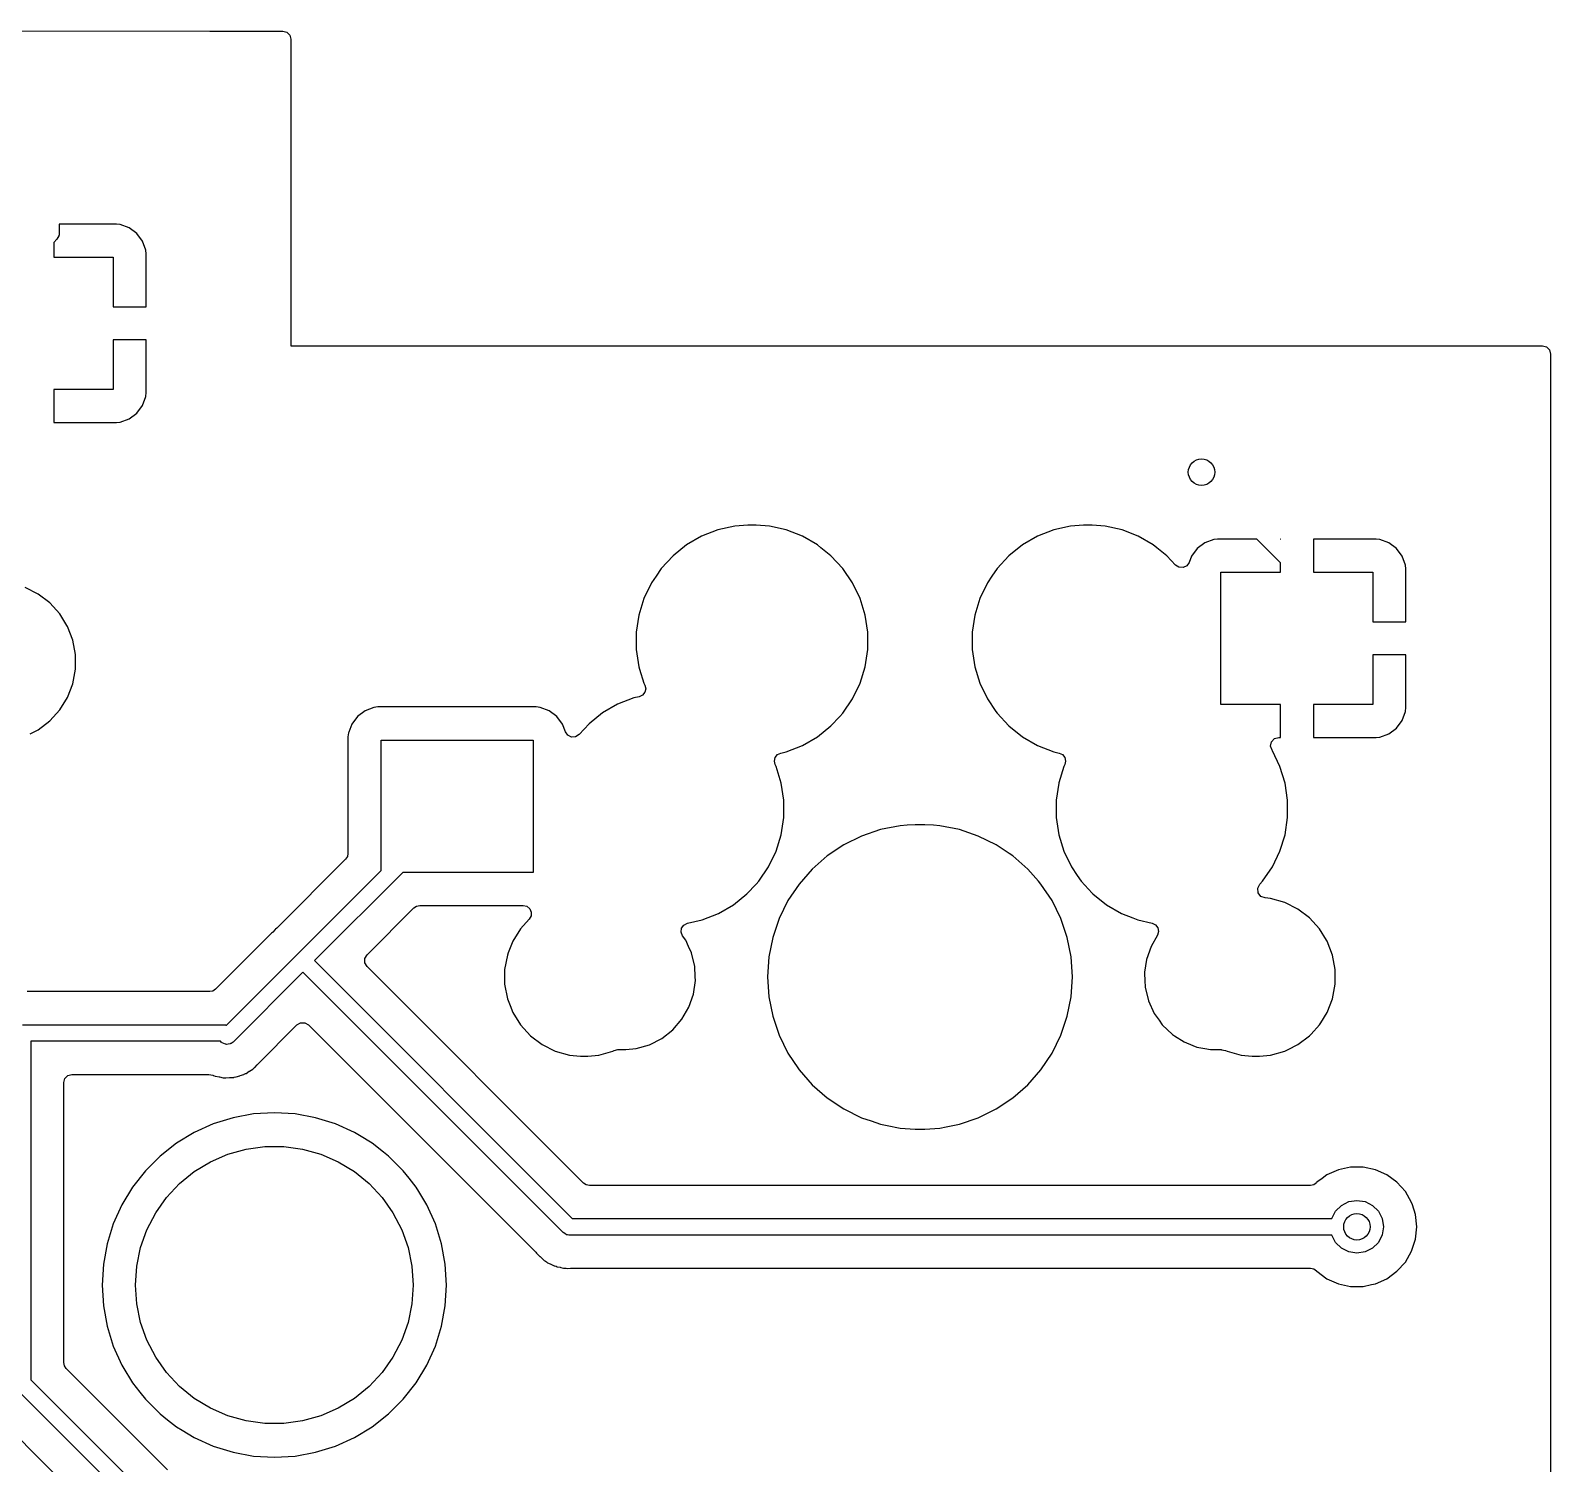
# Model space of a CAD drawing. Extents: x 144.2 to 239.5, y -132.7 to -33.4.
# Drawn here: x 216.53 to 239.52, y -59.85 to -38.18 of the extents above; entities that cross this region are included whole.
import ezdxf

# ---------------------------------------------------------------- set-up
doc = ezdxf.new("R2010")
doc.units = 0
doc.layers.add('BLACK', color=7, linetype='CONTINUOUS')

msp = doc.modelspace()

# ---------------------------------------------------------------- linework, layer by layer
at = {"layer": 'BLACK', "linetype": 'CONTINUOUS'}
for p, q in [((201.445, -38.1805), (219.241, -38.1899)), ((219.241, -38.1899), (220.346, -38.1904)), ((220.346, -38.1904), (220.408, -38.2071)), ((220.408, -38.2071), (220.453, -38.2525)), ((220.453, -38.2525), (220.469, -38.3144)), ((220.469, -38.3144), (220.469, -42.9252)), ((217.83, -41.1085), (216.965, -41.1085)), ((216.965, -41.1085), (216.965, -41.25)), ((217.889, -41.1149), (217.83, -41.1085)), ((218.024, -41.1651), (217.889, -41.1149)), ((216.928, -41.3384), (216.882, -41.3848)), ((216.943, -41.3112), (216.928, -41.3384)), ((216.96, -41.2852), (216.943, -41.3112)), ((216.961, -41.279), (216.96, -41.2852)), ((216.962, -41.2766), (216.961, -41.279)), ((216.965, -41.25), (216.962, -41.2721)), ((216.962, -41.2721), (216.962, -41.2766)), ((218.139, -41.2513), (218.024, -41.1651)), ((218.225, -41.3664), (218.139, -41.2513)), ((218.276, -41.5011), (218.225, -41.3664)), ((216.882, -41.3848), (216.882, -41.6085)), ((216.882, -41.6085), (217.782, -41.6085)), ((217.782, -41.6085), (217.782, -42.3585)), ((218.282, -41.5607), (218.276, -41.5011)), ((218.282, -42.3585), (218.282, -41.5607)), ((217.782, -42.3585), (218.282, -42.3585)), ((218.282, -42.8585), (217.782, -42.8585)), ((217.782, -42.8585), (217.782, -43.6085)), ((218.282, -43.6563), (218.282, -42.8585)), ((220.469, -42.9252), (220.469, -42.9254)), ((220.469, -42.9254), (220.469, -42.95)), ((220.469, -42.95), (220.469, -42.9501)), ((220.469, -42.9501), (220.47, -42.9504)), ((220.47, -42.9504), (220.47, -42.9504)), ((220.47, -42.9504), (220.47, -42.9504)), ((220.47, -42.9504), (220.47, -42.9505)), ((220.47, -42.9505), (220.47, -42.9505)), ((220.47, -42.9505), (220.47, -42.9505)), ((220.47, -42.9505), (220.495, -42.9505)), ((220.495, -42.9505), (220.495, -42.9505)), ((220.495, -42.9505), (220.495, -42.9505)), ((220.495, -42.9505), (239.395, -42.9505)), ((239.395, -42.9505), (239.457, -42.9671)), ((239.457, -42.9671), (239.503, -43.0125)), ((239.503, -43.0125), (239.519, -43.0745)), ((239.519, -43.0745), (239.51, -132.595)), ((217.782, -43.6085), (216.882, -43.6085)), ((216.882, -43.6085), (216.882, -44.1085)), ((218.276, -43.7159), (218.282, -43.6563)), ((218.139, -43.9657), (218.225, -43.8506)), ((218.225, -43.8506), (218.276, -43.7159)), ((216.882, -44.1085), (217.83, -44.1085)), ((217.83, -44.1085), (217.889, -44.1021)), ((217.889, -44.1021), (218.024, -44.0519)), ((218.024, -44.0519), (218.139, -43.9657)), ((226.925, -45.7336), (226.68, -45.8294)), ((227.18, -45.6752), (226.925, -45.7336)), ((227.377, -45.6605), (227.18, -45.6752)), ((227.507, -45.6605), (227.377, -45.6605)), ((227.377, -45.6605), (227.377, -45.6605)), ((227.704, -45.6752), (227.507, -45.6605)), ((227.507, -45.6605), (227.507, -45.6605)), ((227.959, -45.7336), (227.704, -45.6752)), ((228.204, -45.8294), (227.959, -45.7336)), ((232.005, -45.7336), (231.76, -45.8294)), ((232.26, -45.6752), (232.005, -45.7336)), ((232.457, -45.6605), (232.26, -45.6752)), ((232.587, -45.6605), (232.457, -45.6605)), ((232.457, -45.6605), (232.457, -45.6605)), ((232.784, -45.6752), (232.587, -45.6605)), ((232.587, -45.6605), (232.587, -45.6605)), ((233.039, -45.7336), (232.784, -45.6752)), ((233.284, -45.8294), (233.039, -45.7336)), ((226.453, -45.9606), (226.248, -46.1242)), ((226.68, -45.8294), (226.453, -45.9606)), ((228.204, -45.8298), (228.204, -45.8294)), ((228.204, -45.8294), (228.204, -45.8294)), ((228.204, -45.8294), (228.204, -45.8294)), ((228.431, -45.9606), (228.204, -45.8298)), ((228.482, -46.0015), (228.431, -45.9606)), ((231.533, -45.9606), (231.328, -46.1242)), ((231.76, -45.8294), (231.533, -45.9606)), ((233.284, -45.8298), (233.284, -45.8294)), ((233.284, -45.8294), (233.284, -45.8294)), ((233.284, -45.8294), (233.284, -45.8294)), ((233.511, -45.9606), (233.284, -45.8298)), ((233.562, -46.0015), (233.511, -45.9606)), ((234.29, -45.9276), (234.175, -46.0138)), ((234.425, -45.8774), (234.29, -45.9276)), ((234.484, -45.871), (234.425, -45.8774)), ((235.074, -45.871), (234.484, -45.871)), ((235.432, -46.2288), (235.074, -45.871)), ((235.432, -45.871), (235.428, -45.871)), ((235.428, -45.871), (235.432, -45.8752)), ((235.432, -45.8752), (235.432, -45.871)), ((236.88, -45.871), (235.932, -45.871)), ((235.932, -45.871), (235.932, -46.371)), ((236.939, -45.8774), (236.88, -45.871)), ((237.074, -45.9276), (236.939, -45.8774)), ((237.189, -46.0138), (237.074, -45.9276)), ((226.248, -46.1242), (226.07, -46.3165)), ((228.636, -46.1242), (228.482, -46.0015)), ((228.814, -46.3165), (228.636, -46.1242)), ((228.636, -46.1242), (228.636, -46.1242)), ((228.636, -46.1242), (228.636, -46.1242)), ((231.328, -46.1242), (231.15, -46.3165)), ((233.716, -46.1242), (233.562, -46.0015)), ((233.846, -46.2646), (233.716, -46.1242)), ((233.716, -46.1242), (233.716, -46.1242)), ((233.716, -46.1242), (233.716, -46.1242)), ((234.089, -46.1289), (234.053, -46.2236)), ((234.175, -46.0138), (234.089, -46.1289)), ((237.275, -46.1289), (237.189, -46.0138)), ((237.326, -46.2636), (237.275, -46.1289)), ((225.99, -46.4325), (225.922, -46.5333)), ((226.07, -46.3165), (225.99, -46.4325)), ((228.962, -46.5333), (228.814, -46.3165)), ((228.814, -46.3165), (228.814, -46.3165)), ((228.814, -46.3165), (228.814, -46.3165)), ((231.07, -46.4325), (231.002, -46.5333)), ((231.15, -46.3165), (231.07, -46.4325)), ((233.899, -46.2982), (233.846, -46.2646)), ((233.961, -46.3019), (233.899, -46.2982)), ((234.017, -46.2747), (233.961, -46.3019)), ((234.053, -46.2236), (234.017, -46.2747)), ((234.532, -48.371), (234.532, -46.371)), ((234.532, -46.371), (235.432, -46.371)), ((235.432, -46.371), (235.432, -46.2288)), ((235.932, -46.371), (236.832, -46.371)), ((236.832, -46.371), (236.832, -47.121)), ((237.332, -46.3232), (237.326, -46.2636)), ((237.332, -47.121), (237.332, -46.3232)), ((216.647, -46.7034), (216.448, -46.6043)), ((225.922, -46.5333), (225.808, -46.7697)), ((229.076, -46.7697), (228.962, -46.5333)), ((231.002, -46.5333), (230.888, -46.7697)), ((216.824, -46.8375), (216.647, -46.7034)), ((216.974, -47.0019), (216.824, -46.8375)), ((225.808, -46.7697), (225.731, -47.0204)), ((229.153, -47.0204), (229.076, -46.7697)), ((230.888, -46.7697), (230.811, -47.0204)), ((217.082, -47.1758), (216.974, -47.0019)), ((225.731, -47.0204), (225.691, -47.2798)), ((229.192, -47.2798), (229.153, -47.0204)), ((230.811, -47.0204), (230.772, -47.2798)), ((236.832, -47.121), (237.332, -47.121)), ((217.091, -47.1911), (217.082, -47.1758)), ((217.172, -47.3986), (217.091, -47.1911)), ((225.691, -47.2798), (225.691, -47.5422)), ((229.192, -47.5422), (229.192, -47.2798)), ((230.772, -47.2798), (230.772, -47.5422)), ((217.212, -47.6173), (217.172, -47.3986)), ((225.691, -47.5422), (225.731, -47.8016)), ((229.153, -47.8016), (229.192, -47.5422)), ((230.772, -47.5422), (230.811, -47.8016)), ((217.212, -47.8397), (217.212, -47.6173)), ((225.731, -47.8016), (225.742, -47.8397)), ((229.076, -48.0523), (229.153, -47.8016)), ((230.811, -47.8016), (230.888, -48.0523)), ((237.332, -47.621), (236.832, -47.621)), ((236.832, -47.621), (236.832, -48.371)), ((237.332, -48.4188), (237.332, -47.621)), ((217.172, -48.0584), (217.212, -47.8397)), ((225.742, -47.8397), (225.808, -48.0523)), ((216.974, -48.4551), (217.091, -48.2659)), ((217.091, -48.2659), (217.172, -48.0584)), ((225.655, -48.2736), (225.41, -48.3694)), ((225.737, -48.2547), (225.655, -48.2736)), ((225.787, -48.2308), (225.737, -48.2547)), ((225.821, -48.1876), (225.787, -48.2308)), ((225.808, -48.0523), (225.821, -48.08)), ((225.821, -48.08), (225.834, -48.1338)), ((225.834, -48.1338), (225.821, -48.1876)), ((228.962, -48.2887), (229.076, -48.0523)), ((230.888, -48.0523), (231.002, -48.2887)), ((216.824, -48.6195), (216.974, -48.4551)), ((221.59, -48.4672), (221.474, -48.5535)), ((221.725, -48.4169), (221.59, -48.4672)), ((221.784, -48.4105), (221.725, -48.4169)), ((224.18, -48.4105), (221.784, -48.4105)), ((224.239, -48.4169), (224.18, -48.4105)), ((224.18, -48.4105), (224.18, -48.4105)), ((224.374, -48.4672), (224.239, -48.4169)), ((224.49, -48.5535), (224.374, -48.4672)), ((225.183, -48.5006), (224.978, -48.6642)), ((225.41, -48.3694), (225.183, -48.5006)), ((228.77, -48.5535), (228.814, -48.5055)), ((228.814, -48.5055), (228.962, -48.2887)), ((228.814, -48.5055), (228.814, -48.5055)), ((228.814, -48.5055), (228.814, -48.5055)), ((231.002, -48.2887), (231.131, -48.4784)), ((231.131, -48.4784), (231.15, -48.5055)), ((231.15, -48.5055), (231.328, -48.6978)), ((235.432, -48.371), (234.532, -48.371)), ((235.432, -48.871), (235.432, -48.371)), ((236.832, -48.371), (235.932, -48.371)), ((235.932, -48.371), (235.932, -48.871)), ((237.275, -48.6131), (237.326, -48.4784)), ((237.326, -48.4784), (237.332, -48.4188)), ((216.647, -48.7536), (216.824, -48.6195)), ((221.388, -48.6687), (221.343, -48.7892)), ((221.474, -48.5535), (221.388, -48.6687)), ((224.576, -48.6687), (224.49, -48.5535)), ((224.62, -48.7862), (224.576, -48.6687)), ((224.978, -48.6642), (224.827, -48.8272)), ((228.431, -48.8614), (228.636, -48.6978)), ((228.636, -48.6978), (228.77, -48.5535)), ((231.328, -48.6978), (231.328, -48.6978)), ((231.328, -48.6978), (231.533, -48.8614)), ((237.074, -48.8144), (237.189, -48.7282)), ((237.189, -48.7282), (237.275, -48.6131)), ((216.525, -48.8144), (216.647, -48.7536)), ((221.332, -48.8614), (221.331, -48.8631)), ((221.331, -48.8631), (221.331, -50.6255)), ((221.338, -48.8035), (221.332, -48.8614)), ((221.343, -48.7892), (221.338, -48.8035)), ((221.832, -50.8842), (221.832, -48.911)), ((221.832, -48.911), (224.132, -48.911)), ((224.132, -48.911), (224.132, -50.911)), ((224.656, -48.8374), (224.62, -48.7862)), ((224.712, -48.8645), (224.656, -48.8374)), ((224.774, -48.8609), (224.712, -48.8645)), ((224.827, -48.8272), (224.774, -48.8609)), ((228.204, -48.9926), (228.431, -48.8614)), ((231.533, -48.8614), (231.76, -48.9926)), ((235.285, -49.002), (235.299, -48.9371)), ((235.299, -48.9371), (235.345, -48.8888)), ((235.345, -48.8888), (235.409, -48.871)), ((235.409, -48.871), (235.432, -48.871)), ((235.932, -48.871), (236.88, -48.871)), ((236.88, -48.871), (236.939, -48.8646)), ((236.939, -48.8646), (237.074, -48.8144)), ((227.78, -49.2282), (227.793, -49.1744)), ((227.793, -49.1744), (227.827, -49.1312)), ((227.827, -49.1312), (227.877, -49.1073)), ((227.877, -49.1073), (227.959, -49.0884)), ((227.959, -49.0884), (228.204, -48.9926)), ((231.76, -48.9926), (232.005, -49.0884)), ((232.005, -49.0884), (232.087, -49.1073)), ((232.087, -49.1073), (232.137, -49.1312)), ((232.137, -49.1312), (232.171, -49.1744)), ((232.171, -49.1744), (232.184, -49.2282)), ((235.306, -49.0649), (235.285, -49.002)), ((235.312, -49.0733), (235.306, -49.0649)), ((235.426, -49.3097), (235.312, -49.0733)), ((227.793, -49.282), (227.78, -49.2282)), ((227.806, -49.3097), (227.793, -49.282)), ((227.883, -49.5604), (227.806, -49.3097)), ((232.158, -49.3097), (232.081, -49.5575)), ((232.171, -49.282), (232.158, -49.3097)), ((232.184, -49.2282), (232.171, -49.282)), ((235.503, -49.5604), (235.426, -49.3097)), ((227.922, -49.8198), (227.883, -49.5604)), ((232.081, -49.5604), (232.041, -49.8198)), ((232.081, -49.5575), (232.081, -49.5604)), ((235.542, -49.8198), (235.503, -49.5604)), ((227.922, -50.0822), (227.922, -49.8198)), ((232.041, -49.8198), (232.041, -50.0822)), ((235.542, -50.0822), (235.542, -49.8198)), ((227.883, -50.3416), (227.922, -50.0822)), ((232.041, -50.0822), (232.081, -50.3416)), ((235.503, -50.3416), (235.542, -50.0822)), ((227.806, -50.5923), (227.883, -50.3416)), ((229.385, -50.2641), (229.1, -50.3611)), ((229.681, -50.2053), (229.385, -50.2641)), ((229.786, -50.1984), (229.681, -50.2053)), ((229.907, -50.1905), (229.786, -50.1984)), ((230.057, -50.1905), (229.907, -50.1905)), ((230.186, -50.1989), (230.057, -50.1905)), ((230.283, -50.2053), (230.186, -50.1989)), ((230.579, -50.2641), (230.283, -50.2053)), ((230.864, -50.3611), (230.579, -50.2641)), ((232.081, -50.3416), (232.158, -50.5923)), ((235.426, -50.5923), (235.503, -50.3416)), ((228.829, -50.4944), (228.579, -50.662)), ((229.1, -50.3611), (228.829, -50.4944)), ((231.135, -50.4944), (230.864, -50.3611)), ((231.331, -50.6255), (231.135, -50.4944)), ((221.295, -50.7132), (220.255, -51.7531)), ((221.322, -50.673), (221.295, -50.7132)), ((221.331, -50.6255), (221.322, -50.673)), ((227.692, -50.8287), (227.806, -50.5923)), ((228.579, -50.662), (228.352, -50.8608)), ((231.385, -50.662), (231.331, -50.6255)), ((231.612, -50.8608), (231.385, -50.662)), ((232.158, -50.5923), (232.272, -50.8287)), ((235.312, -50.8287), (235.426, -50.5923)), ((220.559, -52.1571), (221.832, -50.8842)), ((222.159, -50.911), (220.824, -52.2455)), ((224.132, -50.911), (222.159, -50.911)), ((227.544, -51.0455), (227.692, -50.8287)), ((228.352, -50.8608), (228.153, -51.0875)), ((231.774, -51.0455), (231.612, -50.8608)), ((232.272, -50.8287), (232.361, -50.9589)), ((232.361, -50.9589), (232.42, -51.0455)), ((235.164, -51.0455), (235.312, -50.8287)), ((227.161, -51.4014), (227.366, -51.2378)), ((227.366, -51.2378), (227.505, -51.0875)), ((227.505, -51.0875), (227.544, -51.0455)), ((227.544, -51.0455), (227.544, -51.0455)), ((227.544, -51.0455), (227.544, -51.0455)), ((228.153, -51.0875), (227.985, -51.3383)), ((231.811, -51.0875), (231.774, -51.0455)), ((231.979, -51.3383), (231.811, -51.0875)), ((232.42, -51.0455), (232.587, -51.2258)), ((232.587, -51.2258), (232.598, -51.2378)), ((232.598, -51.2378), (232.803, -51.4014)), ((235.092, -51.1513), (235.123, -51.0905)), ((235.098, -51.2192), (235.092, -51.1513)), ((235.139, -51.2737), (235.098, -51.2192)), ((235.123, -51.0905), (235.164, -51.0455)), ((221.62, -52.1578), (222.33, -51.4478)), ((222.33, -51.4478), (222.37, -51.4209)), ((222.37, -51.4209), (222.417, -51.4115)), ((222.417, -51.4115), (223.981, -51.4115)), ((223.981, -51.4115), (224.036, -51.4245)), ((224.036, -51.4245), (224.08, -51.4608)), ((224.08, -51.4608), (224.103, -51.5127)), ((226.934, -51.5326), (227.161, -51.4014)), ((227.985, -51.3383), (227.852, -51.6087)), ((232.112, -51.6087), (231.979, -51.3383)), ((232.803, -51.4014), (233.03, -51.5326)), ((235.202, -51.2983), (235.139, -51.2737)), ((235.284, -51.3059), (235.202, -51.2983)), ((235.498, -51.3668), (235.284, -51.3059)), ((235.697, -51.4659), (235.498, -51.3668)), ((235.874, -51.6), (235.697, -51.4659)), ((224.072, -51.619), (223.94, -51.7644)), ((224.1, -51.5694), (224.072, -51.619)), ((224.103, -51.5127), (224.1, -51.5694)), ((226.378, -51.7562), (226.412, -51.7068)), ((226.412, -51.7068), (226.466, -51.6795)), ((226.466, -51.6795), (226.689, -51.6284)), ((226.689, -51.6284), (226.934, -51.5326)), ((227.852, -51.6087), (227.755, -51.8943)), ((232.143, -51.7003), (232.112, -51.6087)), ((232.209, -51.8943), (232.143, -51.7003)), ((233.03, -51.5326), (233.199, -51.5986)), ((233.199, -51.5986), (233.224, -51.6087)), ((233.224, -51.6087), (233.275, -51.6284)), ((233.275, -51.6284), (233.495, -51.6787)), ((233.495, -51.6787), (233.546, -51.7041)), ((233.546, -51.7041), (233.581, -51.75)), ((236.024, -51.7644), (235.874, -51.6)), ((220.177, -51.831), (219.33, -52.6782)), ((220.189, -51.8199), (220.177, -51.831)), ((220.194, -51.8142), (220.189, -51.8199)), ((220.231, -51.7726), (220.194, -51.8142)), ((220.237, -51.768), (220.231, -51.7726)), ((220.255, -51.7531), (220.237, -51.768)), ((223.823, -51.9536), (223.755, -52.1294)), ((223.94, -51.7644), (223.823, -51.9536)), ((226.37, -51.8161), (226.378, -51.7562)), ((226.392, -51.8723), (226.37, -51.8161)), ((226.439, -51.9382), (226.392, -51.8723)), ((226.439, -51.9383), (226.439, -51.9382)), ((226.439, -51.9382), (226.439, -51.9382)), ((226.482, -52.0318), (226.439, -51.9383)), ((227.755, -51.8943), (227.696, -52.1901)), ((232.268, -52.1901), (232.209, -51.8943)), ((233.575, -51.8616), (233.476, -52.0318)), ((233.591, -51.8065), (233.575, -51.8616)), ((233.581, -51.75), (233.591, -51.8065)), ((236.132, -51.9383), (236.024, -51.7644)), ((236.141, -51.9536), (236.132, -51.9383)), ((236.222, -52.1611), (236.141, -51.9536)), ((219.494, -53.222), (220.559, -52.1571)), ((220.559, -52.1571), (220.559, -52.1571)), ((221.588, -52.2134), (221.62, -52.1578)), ((223.742, -52.1611), (223.701, -52.3798)), ((223.755, -52.1294), (223.742, -52.1611)), ((226.527, -52.1294), (226.482, -52.0318)), ((226.576, -52.3337), (226.527, -52.1294)), ((233.476, -52.0318), (233.408, -52.2304)), ((236.262, -52.3798), (236.222, -52.1611)), ((220.824, -52.2455), (224.724, -56.145)), ((221.588, -52.2776), (221.588, -52.2134)), ((221.62, -52.3332), (221.588, -52.2776)), ((224.895, -55.6082), (221.62, -52.3332)), ((223.701, -52.3798), (223.701, -52.6022)), ((226.584, -52.491), (226.576, -52.3337)), ((227.696, -52.1901), (227.677, -52.491)), ((232.287, -52.491), (232.268, -52.1901)), ((233.408, -52.2304), (233.38, -52.4195)), ((236.262, -52.6022), (236.262, -52.3798)), ((220.647, -52.4223), (219.593, -53.4769)), ((224.584, -56.3584), (220.647, -52.4223)), ((223.701, -52.6022), (223.742, -52.8209)), ((226.556, -52.7516), (226.586, -52.5436)), ((226.586, -52.5436), (226.584, -52.491)), ((227.677, -52.491), (227.696, -52.7919)), ((232.268, -52.7919), (232.287, -52.491)), ((233.38, -52.4195), (233.378, -52.4384)), ((233.378, -52.4384), (233.383, -52.5436)), ((233.383, -52.5436), (233.388, -52.6483)), ((236.222, -52.8209), (236.262, -52.6022)), ((219.243, -52.7145), (216.479, -52.7145)), ((219.29, -52.7051), (219.243, -52.7145)), ((219.33, -52.6782), (219.29, -52.7051)), ((223.742, -52.8209), (223.783, -52.9261)), ((226.488, -52.9502), (226.556, -52.7516)), ((227.696, -52.7919), (227.755, -53.0877)), ((232.209, -53.0877), (232.268, -52.7919)), ((233.388, -52.6483), (233.437, -52.8526)), ((233.437, -52.8526), (233.525, -53.0438)), ((236.141, -53.0284), (236.222, -52.8209)), ((223.783, -52.9261), (223.823, -53.0284)), ((223.823, -53.0284), (223.94, -53.2176)), ((226.383, -53.1323), (226.488, -52.9502)), ((227.755, -53.0877), (227.852, -53.3733)), ((232.112, -53.3733), (232.209, -53.0877)), ((233.525, -53.0438), (233.597, -53.1452)), ((236.044, -53.1857), (236.141, -53.0284)), ((216.408, -53.215), (219.456, -53.215)), ((219.456, -53.215), (219.478, -53.2182)), ((219.478, -53.2182), (219.483, -53.2179)), ((219.483, -53.2179), (219.485, -53.2192)), ((219.485, -53.2192), (219.491, -53.2201)), ((219.491, -53.2201), (219.494, -53.222)), ((219.963, -53.8142), (220.56, -53.2178)), ((220.56, -53.2178), (220.615, -53.1857)), ((220.615, -53.1857), (220.68, -53.1857)), ((220.68, -53.1857), (220.735, -53.2178)), ((220.735, -53.2178), (224.171, -56.6538)), ((223.94, -53.2176), (224.09, -53.382)), ((226.08, -53.421), (226.245, -53.2911)), ((226.245, -53.2911), (226.383, -53.1323)), ((233.597, -53.1452), (233.647, -53.215)), ((233.647, -53.215), (233.799, -53.36)), ((235.897, -53.3575), (236.024, -53.2176)), ((236.024, -53.2176), (236.044, -53.1857)), ((219.404, -53.465), (216.533, -53.465)), ((216.533, -53.465), (216.533, -58.5827)), ((219.416, -53.4769), (219.404, -53.465)), ((219.424, -53.4813), (219.416, -53.4769)), ((219.43, -53.4886), (219.424, -53.4813)), ((219.455, -53.4979), (219.43, -53.4886)), ((219.478, -53.5106), (219.455, -53.4979)), ((219.487, -53.51), (219.478, -53.5106)), ((219.496, -53.5132), (219.487, -53.51)), ((219.522, -53.5075), (219.496, -53.5132)), ((219.548, -53.5056), (219.522, -53.5075)), ((219.555, -53.5001), (219.548, -53.5056)), ((219.564, -53.4982), (219.555, -53.5001)), ((219.593, -53.4769), (219.564, -53.4982)), ((224.09, -53.382), (224.267, -53.5161)), ((224.267, -53.5161), (224.466, -53.6152)), ((225.691, -53.5765), (225.893, -53.5173)), ((225.893, -53.5173), (226.08, -53.421)), ((227.852, -53.3733), (227.985, -53.6437)), ((231.979, -53.6437), (232.112, -53.3733)), ((233.799, -53.36), (233.833, -53.382)), ((233.833, -53.382), (233.975, -53.4736)), ((233.975, -53.4736), (234.014, -53.4892)), ((234.014, -53.4892), (234.171, -53.5517)), ((234.171, -53.5517), (234.291, -53.575)), ((235.552, -53.5879), (235.697, -53.5161)), ((235.697, -53.5161), (235.874, -53.382)), ((235.874, -53.382), (235.897, -53.3575)), ((224.466, -53.6152), (224.68, -53.6761)), ((224.68, -53.6761), (224.846, -53.6915)), ((224.846, -53.6915), (224.846, -53.6915)), ((224.846, -53.6915), (224.958, -53.6915)), ((224.958, -53.6915), (225.124, -53.6761)), ((224.958, -53.6915), (224.958, -53.6915)), ((225.124, -53.6761), (225.338, -53.6152)), ((225.338, -53.6152), (225.359, -53.6045)), ((225.359, -53.6045), (225.414, -53.5915)), ((225.414, -53.5915), (225.534, -53.5915)), ((225.534, -53.5915), (225.691, -53.5765)), ((225.534, -53.5915), (225.534, -53.5915)), ((227.985, -53.6437), (228.144, -53.8809)), ((231.811, -53.8945), (231.979, -53.6437)), ((234.291, -53.575), (234.377, -53.5915)), ((234.377, -53.5915), (234.377, -53.5915)), ((234.377, -53.5915), (234.534, -53.5915)), ((234.534, -53.5915), (234.536, -53.5913)), ((234.534, -53.5915), (234.534, -53.5915)), ((234.536, -53.5913), (234.537, -53.5915)), ((234.537, -53.5915), (234.54, -53.5915)), ((234.54, -53.5915), (234.54, -53.5921)), ((234.54, -53.5921), (234.603, -53.6038)), ((234.603, -53.6038), (234.626, -53.6152)), ((234.626, -53.6152), (234.84, -53.6761)), ((234.84, -53.6761), (235.006, -53.6915)), ((235.006, -53.6915), (235.006, -53.6915)), ((235.006, -53.6915), (235.118, -53.6915)), ((235.118, -53.6915), (235.284, -53.6761)), ((235.118, -53.6915), (235.118, -53.6915)), ((235.284, -53.6761), (235.498, -53.6152)), ((235.498, -53.6152), (235.552, -53.5879)), ((217.05, -54.0275), (217.095, -53.9821)), ((217.095, -53.9821), (217.157, -53.9655)), ((217.157, -53.9655), (219.229, -53.9655)), ((219.229, -53.9655), (219.286, -53.979)), ((219.286, -53.979), (219.291, -53.9817)), ((219.291, -53.9817), (219.299, -53.9835)), ((219.299, -53.9835), (219.321, -53.9907)), ((219.321, -53.9907), (219.329, -53.9939)), ((219.329, -53.9939), (219.383, -54.0026)), ((219.383, -54.0026), (219.391, -54.0041)), ((219.391, -54.0041), (219.445, -54.0162)), ((219.445, -54.0162), (219.453, -54.0159)), ((219.453, -54.0159), (219.477, -54.0174)), ((219.477, -54.0174), (219.485, -54.0187)), ((219.485, -54.0187), (219.54, -54.0134)), ((219.54, -54.0134), (219.548, -54.0129)), ((219.548, -54.0129), (219.603, -54.0112)), ((219.603, -54.0112), (219.611, -54.0089)), ((219.611, -54.0089), (219.634, -54.0046)), ((219.634, -54.0046), (219.642, -54.0038)), ((219.642, -54.0038), (219.694, -53.985)), ((219.694, -53.985), (219.702, -53.9826)), ((219.702, -53.9826), (219.755, -53.9671)), ((219.755, -53.9671), (219.762, -53.963)), ((219.762, -53.963), (219.783, -53.953)), ((219.783, -53.953), (219.791, -53.9503)), ((219.791, -53.9503), (219.837, -53.9191)), ((219.837, -53.9191), (219.843, -53.9149)), ((219.843, -53.9149), (219.891, -53.8867)), ((219.891, -53.8867), (219.897, -53.8809)), ((219.897, -53.8809), (219.915, -53.866)), ((219.915, -53.866), (219.921, -53.8614)), ((219.921, -53.8614), (219.958, -53.8198)), ((219.958, -53.8198), (219.963, -53.8142)), ((228.144, -53.8809), (228.153, -53.8945)), ((228.153, -53.8945), (228.352, -54.1212)), ((231.612, -54.1212), (231.811, -53.8945)), ((217.034, -54.0895), (217.05, -54.0275)), ((217.034, -57.15), (217.034, -54.0895)), ((228.352, -54.1212), (228.579, -54.32)), ((231.385, -54.32), (231.612, -54.1212)), ((228.579, -54.32), (228.579, -54.32)), ((228.579, -54.32), (228.829, -54.4876)), ((231.135, -54.4876), (231.385, -54.32)), ((219.294, -54.714), (219.007, -54.8432)), ((219.595, -54.6205), (219.294, -54.714)), ((219.904, -54.5637), (219.595, -54.6205)), ((220.218, -54.5447), (219.904, -54.5637)), ((220.532, -54.5637), (220.218, -54.5447)), ((220.841, -54.6205), (220.532, -54.5637)), ((221.142, -54.714), (220.841, -54.6205)), ((221.429, -54.8432), (221.142, -54.714)), ((221.142, -54.714), (221.142, -54.714)), ((221.142, -54.714), (221.142, -54.714)), ((228.829, -54.4876), (229.1, -54.6209)), ((229.1, -54.6209), (229.243, -54.6694)), ((229.243, -54.6694), (229.385, -54.7179)), ((230.579, -54.7179), (230.864, -54.6209)), ((230.864, -54.6209), (231.135, -54.4876)), ((219.007, -54.8432), (218.738, -55.0059)), ((221.505, -54.8893), (221.429, -54.8432)), ((221.698, -55.0059), (221.505, -54.8893)), ((229.385, -54.7179), (229.485, -54.7377)), ((229.485, -54.7377), (229.681, -54.7767)), ((229.681, -54.7767), (229.681, -54.7767)), ((229.681, -54.7767), (229.681, -54.7767)), ((229.681, -54.7767), (229.907, -54.7915)), ((229.907, -54.7915), (230.057, -54.7915)), ((230.057, -54.7915), (230.283, -54.7767)), ((230.057, -54.7915), (230.057, -54.7915)), ((230.283, -54.7767), (230.38, -54.7575)), ((230.283, -54.7767), (230.283, -54.7767)), ((230.283, -54.7767), (230.283, -54.7767)), ((230.38, -54.7575), (230.579, -54.7179)), ((218.738, -55.0059), (218.49, -55.1999)), ((219.252, -55.2854), (219.515, -55.1713)), ((219.515, -55.1713), (219.791, -55.0939)), ((219.791, -55.0939), (220.075, -55.0549)), ((220.075, -55.0549), (220.361, -55.0549)), ((220.361, -55.0549), (220.645, -55.0939)), ((220.645, -55.0939), (220.921, -55.1713)), ((220.921, -55.1713), (221.184, -55.2854)), ((221.871, -55.1413), (221.698, -55.0059)), ((221.946, -55.1999), (221.871, -55.1413)), ((218.49, -55.1999), (218.268, -55.4224)), ((219.007, -55.4344), (219.252, -55.2854)), ((221.184, -55.2854), (221.429, -55.4344)), ((222.168, -55.4224), (221.946, -55.1999)), ((236.495, -55.3695), (236.31, -55.4089)), ((236.685, -55.3695), (236.495, -55.3695)), ((236.495, -55.3695), (236.495, -55.3695)), ((236.87, -55.4089), (236.685, -55.3695)), ((236.685, -55.3695), (236.685, -55.3695)), ((218.268, -55.4224), (218.074, -55.67)), ((218.589, -55.8247), (218.785, -55.6152)), ((218.785, -55.6152), (219.007, -55.4344)), ((221.429, -55.4344), (221.651, -55.6152)), ((221.651, -55.6152), (221.847, -55.8247)), ((222.256, -55.5347), (222.168, -55.4224)), ((222.362, -55.67), (222.256, -55.5347)), ((224.935, -55.6351), (224.895, -55.6082)), ((224.982, -55.6445), (224.935, -55.6351)), ((235.937, -55.6338), (235.886, -55.6445)), ((235.978, -55.6035), (235.937, -55.6338)), ((235.984, -55.5971), (235.978, -55.6035)), ((236.064, -55.5388), (235.984, -55.5971)), ((236.137, -55.4858), (236.064, -55.5388)), ((236.31, -55.4089), (236.137, -55.4858)), ((237.043, -55.4858), (236.87, -55.4089)), ((237.196, -55.5971), (237.043, -55.4858)), ((237.323, -55.7378), (237.196, -55.5971)), ((218.074, -55.67), (217.911, -55.9393)), ((218.424, -56.0589), (218.589, -55.8247)), ((221.847, -55.8247), (222.012, -56.0589)), ((222.403, -55.7378), (222.362, -55.67)), ((222.525, -55.9393), (222.403, -55.7378)), ((235.886, -55.6445), (224.982, -55.6445)), ((237.417, -55.9017), (237.323, -55.7378)), ((217.911, -55.9393), (217.782, -56.2262)), ((218.292, -56.3134), (218.424, -56.0589)), ((222.012, -56.0589), (222.144, -56.3134)), ((222.654, -56.2262), (222.525, -55.9393)), ((236.21, -56.145), (236.266, -56.0349)), ((236.266, -56.0349), (236.355, -55.9464)), ((236.355, -55.9464), (236.466, -55.8896)), ((236.466, -55.8896), (236.59, -55.87)), ((236.59, -55.87), (236.714, -55.8896)), ((236.714, -55.8896), (236.825, -55.9464)), ((236.825, -55.9464), (236.914, -56.0349)), ((236.914, -56.0349), (236.97, -56.1464)), ((237.429, -55.9393), (237.417, -55.9017)), ((237.476, -56.0817), (237.429, -55.9393)), ((237.495, -56.27), (237.476, -56.0817)), ((217.782, -56.2262), (217.688, -56.5265)), ((218.196, -56.5834), (218.292, -56.3134)), ((222.144, -56.3134), (222.24, -56.5834)), ((222.748, -56.5265), (222.654, -56.2262)), ((224.724, -56.145), (236.21, -56.145)), ((236.97, -56.1464), (236.99, -56.27)), ((236.99, -56.27), (236.97, -56.3936)), ((237.476, -56.4583), (237.495, -56.27)), ((217.688, -56.5265), (217.632, -56.836)), ((222.804, -56.836), (222.748, -56.5265)), ((224.611, -56.3732), (224.584, -56.3584)), ((224.637, -56.3899), (224.611, -56.3732)), ((224.643, -56.3908), (224.637, -56.3899)), ((224.645, -56.3921), (224.643, -56.3908)), ((224.65, -56.3918), (224.645, -56.3921)), ((224.672, -56.395), (224.65, -56.3918)), ((236.21, -56.395), (224.672, -56.395)), ((236.266, -56.5051), (236.21, -56.395)), ((236.355, -56.5936), (236.266, -56.5051)), ((236.914, -56.5051), (236.825, -56.5936)), ((236.97, -56.3936), (236.914, -56.5051)), ((237.417, -56.6383), (237.476, -56.4583)), ((218.138, -56.864), (218.196, -56.5834)), ((222.24, -56.5834), (222.298, -56.864)), ((224.171, -56.6538), (224.184, -56.6699)), ((224.184, -56.6699), (224.235, -56.7179)), ((224.235, -56.7179), (224.238, -56.7206)), ((224.238, -56.7206), (224.258, -56.7401)), ((224.258, -56.7401), (224.261, -56.7426)), ((224.261, -56.7426), (224.27, -56.7502)), ((224.27, -56.7502), (224.301, -56.7801)), ((224.301, -56.7801), (224.319, -56.7897)), ((236.466, -56.6504), (236.355, -56.5936)), ((236.59, -56.67), (236.466, -56.6504)), ((236.714, -56.6504), (236.59, -56.67)), ((236.825, -56.5936), (236.714, -56.6504)), ((237.323, -56.8022), (237.417, -56.6383)), ((217.632, -56.836), (217.613, -57.15)), ((218.118, -57.15), (218.138, -56.864)), ((222.298, -56.864), (222.318, -57.15)), ((222.823, -57.15), (222.804, -56.836)), ((224.319, -56.7897), (224.335, -56.8004)), ((224.335, -56.8004), (224.351, -56.8127)), ((224.351, -56.8127), (224.391, -56.83)), ((224.391, -56.83), (224.402, -56.8352)), ((224.402, -56.8352), (224.44, -56.8562)), ((224.44, -56.8562), (224.448, -56.8584)), ((224.448, -56.8584), (224.459, -56.8612)), ((224.459, -56.8612), (224.478, -56.8675)), ((224.478, -56.8675), (224.496, -56.8754)), ((224.496, -56.8754), (224.539, -56.8823)), ((224.539, -56.8823), (224.551, -56.8846)), ((224.551, -56.8846), (224.593, -56.8955)), ((224.593, -56.8955), (224.613, -56.8955)), ((224.613, -56.8955), (224.632, -56.897)), ((224.632, -56.897), (224.652, -56.9002)), ((224.652, -56.9002), (224.696, -56.896)), ((224.696, -56.896), (224.707, -56.8955)), ((224.707, -56.8955), (235.886, -56.8955)), ((235.886, -56.8955), (235.937, -56.9062)), ((235.937, -56.9062), (235.978, -56.9365)), ((235.978, -56.9365), (235.984, -56.9429)), ((235.984, -56.9429), (236.137, -57.0542)), ((237.043, -57.0542), (237.196, -56.9429)), ((237.196, -56.9429), (237.323, -56.8022)), ((217.034, -58.324), (217.034, -57.15)), ((217.613, -57.15), (217.632, -57.464)), ((218.138, -57.4359), (218.118, -57.15)), ((222.318, -57.15), (222.298, -57.4359)), ((222.804, -57.464), (222.823, -57.15)), ((236.137, -57.0542), (236.137, -57.0542)), ((236.137, -57.0542), (236.137, -57.0542)), ((236.137, -57.0542), (236.31, -57.1311)), ((236.31, -57.1311), (236.495, -57.1705)), ((236.495, -57.1705), (236.495, -57.1705)), ((236.495, -57.1705), (236.685, -57.1705)), ((236.685, -57.1705), (236.808, -57.1443)), ((236.685, -57.1705), (236.685, -57.1705)), ((236.808, -57.1443), (236.87, -57.1311)), ((236.87, -57.1311), (237.043, -57.0542)), ((217.632, -57.464), (217.688, -57.7735)), ((218.196, -57.7166), (218.138, -57.4359)), ((222.298, -57.4359), (222.24, -57.7166)), ((222.748, -57.7735), (222.804, -57.464)), ((217.688, -57.7735), (217.782, -58.0738)), ((218.292, -57.9866), (218.196, -57.7166)), ((222.24, -57.7166), (222.144, -57.9866)), ((222.654, -58.0738), (222.748, -57.7735)), ((217.782, -58.0738), (217.782, -58.0738)), ((217.782, -58.0738), (217.782, -58.0738)), ((217.782, -58.0738), (217.911, -58.3607)), ((218.424, -58.2411), (218.292, -57.9866)), ((222.144, -57.9866), (222.012, -58.2411)), ((222.525, -58.3607), (222.654, -58.0738)), ((217.043, -58.3715), (217.034, -58.324)), ((217.07, -58.4117), (217.043, -58.3715)), ((217.911, -58.3607), (217.927, -58.3864)), ((217.927, -58.3864), (218.074, -58.63)), ((218.589, -58.4753), (218.424, -58.2411)), ((222.012, -58.2411), (221.847, -58.4753)), ((222.362, -58.63), (222.525, -58.3607)), ((216.533, -58.5827), (218.274, -60.3241)), ((218.603, -59.9452), (217.07, -58.4117)), ((218.785, -58.6848), (218.589, -58.4753)), ((221.847, -58.4753), (221.651, -58.6848)), ((218.061, -60.4643), (216.32, -58.7229)), ((218.074, -58.63), (218.185, -58.7714)), ((218.185, -58.7714), (218.268, -58.8776)), ((219.007, -58.8656), (218.785, -58.6848)), ((221.651, -58.6848), (221.429, -58.8656)), ((222.168, -58.8776), (222.362, -58.63)), ((218.268, -58.8776), (218.49, -59.1001)), ((219.252, -59.0146), (219.007, -58.8656)), ((219.515, -59.1287), (219.252, -59.0146)), ((221.184, -59.0146), (220.921, -59.1287)), ((221.429, -58.8656), (221.184, -59.0146)), ((221.946, -59.1001), (222.168, -58.8776)), ((215.991, -59.1018), (216.877, -59.9881)), ((218.49, -59.1001), (218.603, -59.188)), ((218.603, -59.188), (218.738, -59.2941)), ((218.738, -59.2941), (218.822, -59.3448)), ((219.791, -59.2061), (219.515, -59.1287)), ((220.075, -59.2451), (219.791, -59.2061)), ((220.361, -59.2451), (220.075, -59.2451)), ((220.645, -59.2061), (220.361, -59.2451)), ((220.921, -59.1287), (220.645, -59.2061)), ((221.429, -59.4568), (221.698, -59.2941)), ((221.698, -59.2941), (221.946, -59.1001)), ((218.822, -59.3448), (219.007, -59.4568)), ((219.007, -59.4568), (219.294, -59.586)), ((221.142, -59.586), (221.429, -59.4568)), ((219.294, -59.586), (219.595, -59.6795)), ((219.595, -59.6795), (219.904, -59.7363)), ((219.904, -59.7363), (220.218, -59.7553)), ((220.218, -59.7553), (220.532, -59.7363)), ((220.532, -59.7363), (220.841, -59.6795)), ((220.841, -59.6795), (221.142, -59.586))]:
    msp.add_line(p, q, dxfattribs=at)
at = {"layer": 'BLACK'}
for centre in [(234.24, -44.86), (236.59, -56.27)]:
    msp.add_circle(centre, 0.2, dxfattribs=at)

doc.saveas('drawing.dxf')
